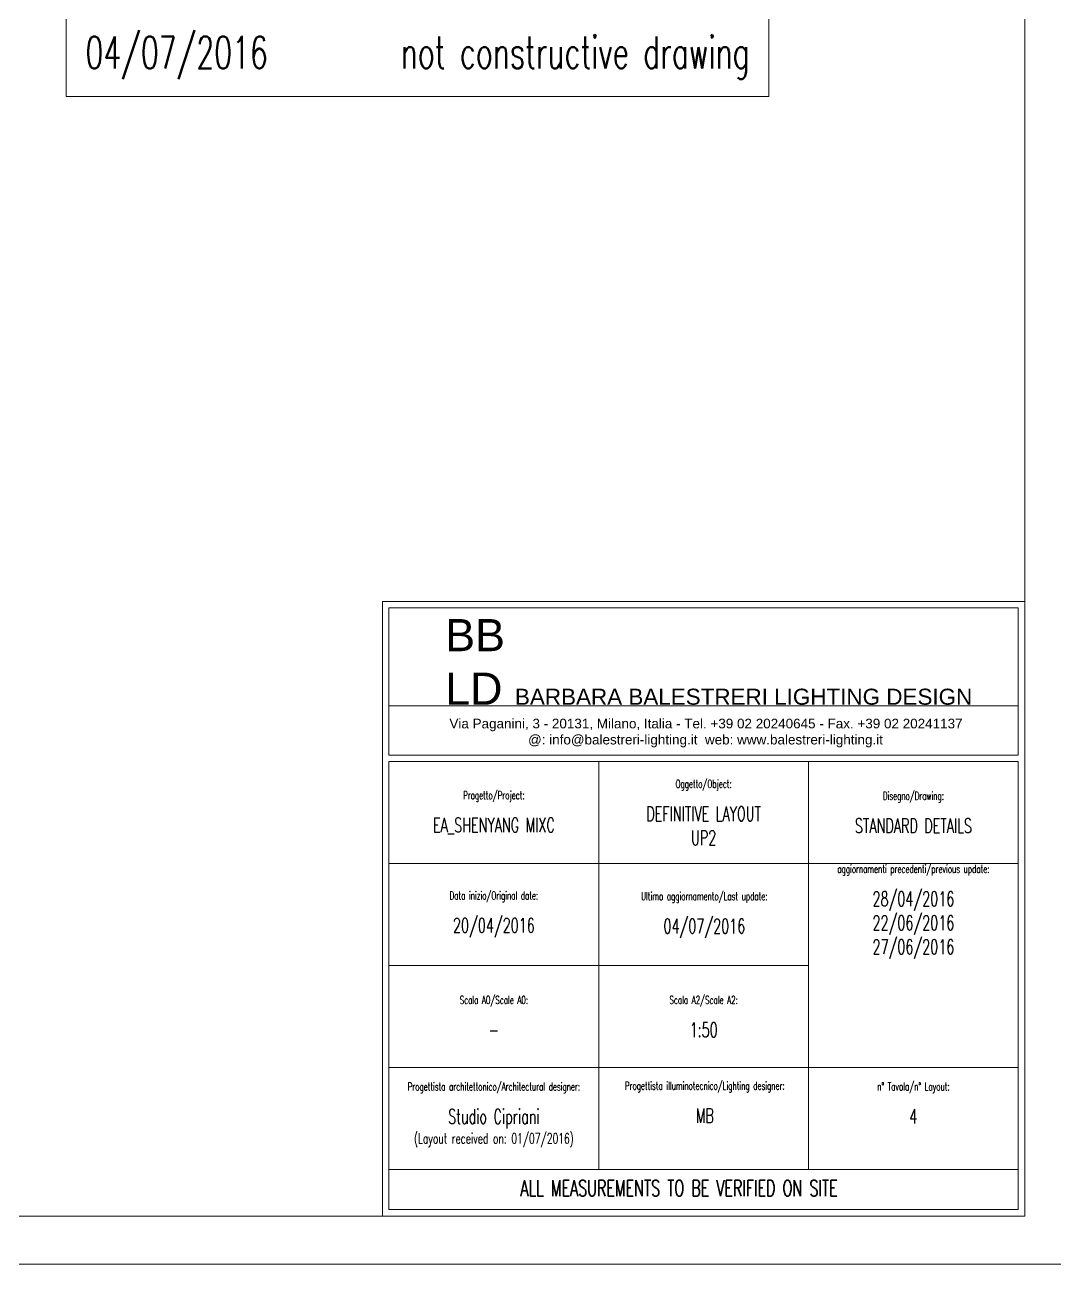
# Model space of a CAD drawing. Header units: millimetres. Extents: x 1734 to 22014, y 983 to 3953.
# Drawn here: x 12278 to 13080, y 983 to 1947 of the extents above; entities that cross this region are included whole.
import ezdxf

# ---------------------------------------------------------------- set-up
doc = ezdxf.new("R2010")
doc.units = ezdxf.units.MM
doc.layers.add('LD_light', color=240, linetype='Continuous', lineweight=5)
doc.layers.add('LD_text', color=7, linetype='Continuous', lineweight=9)
doc.layers.add('LD_quote', color=242, linetype='Continuous')
doc.styles.add('SIMPLEX', font='SIMPLEX.SHX', dxfattribs={"width": 0.65})
doc.styles.get("Standard").update_dxf_attribs({"font": 'Arial.ttf'})

# ---------------------------------------------------------------- blocks, each defined once
blk = doc.blocks.new('a2')
at = {"layer": 'LD_text'}
for points in [[(-1485, -2100), (-1485, 0), (1485, 0), (1485, -2100)], [(-1437.5, -2062.5), (-1437.5, -37.5), (1437.5, -37.5), (1437.5, -2062.5)]]:
    blk.add_lwpolyline(points, close=True, dxfattribs=at)
blk = doc.blocks.new('cartiglio')
at = {"layer": 'LD_text'}
for p, q in [((-2609.315, 6536.785), (-2619.115, 6536.785)), ((-2615.848, 6529.57), (-2615.848, 6535.921)), ((-2612.582, 6529.57), (-2612.582, 6535.921)), ((-2609.315, 6534.333), (-2619.115, 6534.333)), ((-2612.582, 6532.745), (-2619.115, 6532.745)), ((-2609.315, 6531.158), (-2619.115, 6531.158)), ((-2619.115, 6529.57), (-2609.315, 6529.57))]:
    blk.add_line(p, q, dxfattribs=at)
for points in [[(-2619.215, 6538.413), (-2609.215, 6538.413), (-2609.215, 6528.846), (-2619.215, 6528.846)], [(-2619.115, 6536.021), (-2609.315, 6536.021), (-2609.315, 6538.313), (-2619.115, 6538.313)], [(-2619.115, 6535.921), (-2609.315, 6535.921), (-2609.315, 6528.946), (-2619.115, 6528.946)]]:
    blk.add_lwpolyline(points, close=True, dxfattribs=at)
at = {"layer": 'LD_text', "attachment_point": 1}
for s, width, insert, char_height in [('{\\H2x;BB\\PLD}  BARBARA BALESTRERI LIGHTING DESIGN', 9.75664, (-2618.24, 6538.137), 0.25), ('\\pi0.94127;Via Paganini, 3 - 20131, Milano, Italia - Tel. +39 02 20240645 - Fax. +39 02 20241137\\P\\pi2.166;@: info@balestreri-lighting.it  web: www.balestreri-lighting.it', 9.8, (-2619.115, 6536.586), 0.15)]:
    blk.add_mtext_dynamic_manual_height_columns(s, width=width, gutter_width=1, heights=[0], dxfattribs=dict(at, insert=insert, char_height=char_height))
at = {"layer": 'LD_text', "insert": (-2619.115, 6529.406), "char_height": 0.25, "width": 9.8, "attachment_point": 1, "style": 'SIMPLEX'}
blk.add_mtext('\\pi2.0485;ALL MEASUREMENTS TO BE VERIFIED ON SITE', dxfattribs=at)
blk = doc.blocks.new('infocartigliobase')
at = {"layer": 'LD_text', "char_height": 6.2262, "width": 163.3333, "attachment_point": 5, "style": 'SIMPLEX'}
for s, insert in [('{\\C7;Oggetto/Object:\\P\\P\\H1.8x;DEFINITIVE LAYOUT\\PUP2}', (250, -164.29)), ('{\\C7;Progetto/Project:\\P\\P\\H1.8x;EA_SHENYANG MIXC}', (86.67, -164.28)), ('\\A1;{\\C7;aggiornamenti precedenti/previous update:\\P\\P\\H1.8x;28/04/2016\\P22/06/2016\\P27/06/2016}', (413.33, -241.66)), ('{\\C7;Data inizio/Original date:\\P\\P\\H1.8x;20/04/2016}', (86.67, -243.67)), ('{\\C7;Ultimo aggiornamento/Last update:\\P\\P\\H1.8x;04/07/2016}', (250.55, -244.23)), ('{\\C7;Progettista architettonico/Architectural designer:\\P\\P\\H1.8x;Studio Cipriani\\P\\H0.71383x;(Layout received on: 01/07/2016)}', (86.67, -399.57)), ('{\\C7;Progettista illuminotecnico/Lighting designer:\\P\\P\\H1.8x;MB}', (250.88, -389.79))]:
    blk.add_mtext(s, dxfattribs=dict(at, insert=insert))
blk = doc.blocks.new('cartiglioconinfobase')
at = {"layer": 'LD_light', "xscale": 50, "yscale": 50, "zscale": 50}
blk.add_blockref('cartiglio', (130460.75, -326442.3), dxfattribs=at)
at = {"layer": 'LD_quote'}
blk.add_blockref('infocartigliobase', (-500, 478.33), dxfattribs=at)

msp = doc.modelspace()

# ---------------------------------------------------------------- linework, layer by layer
at = {"layer": 'LD_text'}
msp.add_lwpolyline([(12309.872, 2725.511), (12857.005, 2725.511), (12857.005, 1891.483), (12309.872, 1891.483)], close=True, dxfattribs=at)

# ---------------------------------------------------------------- block references
for name, p in [('a2', (11618.729, 3082.667)), ('cartiglioconinfobase', (13056.229, 1020.167))]:
    msp.add_blockref(name, p, dxfattribs=at)

# ---------------------------------------------------------------- texts
at = {"layer": 'LD_text', "style": 'SIMPLEX'}
for s, insert, char_height, width, attachment_point in [('{\\C7;04/07/2016}', (12324.872, 1921.483), 25, 426.04326, 4), ('{\\C7;not constructive drawing}', (12842.005, 1921.525), 25, 426.04326, 6), ('{\\C7;Disegno/Drawing:\\P\\P\\H1.8x;STANDARD DETAILS}', (12969.563, 1334.223), 6.22618, 163.33333, 5), ('{\\C7;Scala A0/Scale A0:\\P\\P\\H1.8x;-}', (12642.896, 1175.444), 6.22618, 163.33333, 5), ('{\\C7;Scala A2/Scale A2:\\P\\P\\H1.8x;1:50}', (12806.229, 1175.444), 6.22618, 163.33333, 5), ('{\\C7;n° Tavola/n° Layout:\\P\\P\\H1.8x;4}', (12969.563, 1108.093), 6.22618, 163.33333, 5)]:
    msp.add_mtext(s, dxfattribs=dict(at, insert=insert, char_height=char_height, width=width, attachment_point=attachment_point))

doc.saveas('drawing.dxf')
